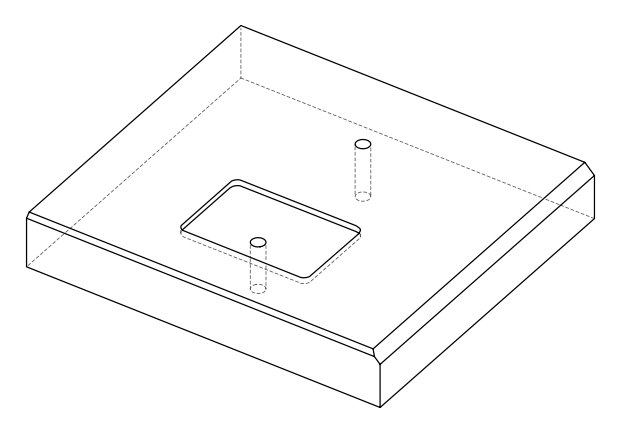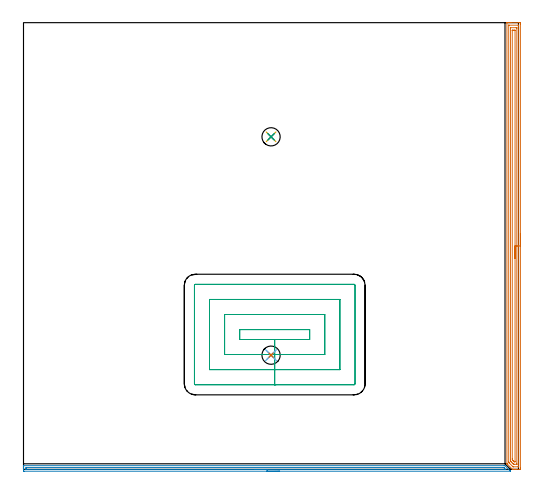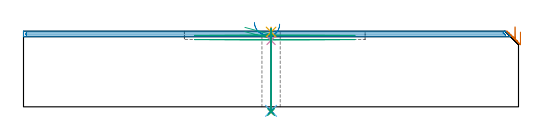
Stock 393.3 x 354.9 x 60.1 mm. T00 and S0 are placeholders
(PLAN: 9 operations, 6 tool changes, 23.7 min)
(1 AREA_MILL | FG_CHAMFER_SURFACE | UGT0205_001 | 11.57 min | 20313 mm3)
(2 AREA_MILL_1 | FG_CHAMFER_SURFACE_1 | UGT0205_001 | 6.33 min | 3723 mm3)
(3 MILL_RECTANGULAR_POCKET | POCKET_RECTANGULAR_STRAIGHT | UGT0201_010 | Follow Part, ap 4, ae 75% | 4.68 min | 91726 mm3)
(4 SPOT_DRILL | STEP1HOLE | NXT0321_9005460120000 | 0.03 min | 20 mm3)
(5 SPOT_DRILL_1 | STEP1HOLE_1 | NXT0321_9005460120000 | 0.03 min | 3 mm3)
(6 DRILL_THROUGH_HOLE_INTO_CENTER | STEP1HOLE | NXT0301_065 | 0.24 min | 3675 mm3)
(7 DRILL_TO_ENLARGE_THROUGH_HOLE | STEP1HOLE | NXT0301_106 | 0.24 min | 5128 mm3)
(8 DRILL_THROUGH_HOLE_INTO_CENTER_1 | STEP1HOLE_1 | NXT0301_065 | 0.26 min | 4125 mm3)
(9 DRILL_TO_ENLARGE_THROUGH_HOLE_1 | STEP1HOLE_1 | NXT0301_106 | 0.27 min | 5770 mm3)
(TOOL UGT0205_001 | Chamfer Mill 20 x 3 x 45 deg. | D20 FL50 Z2)
(TOOL UGT0201_010 | End Mill 16 mm | D16 FL22 Z2)
(TOOL NXT0321_9005460120000 | NC Spot Drill, 142deg, 12mm, Carbide, Uncoated | D12 PA142 FL30 Z2)
(TOOL NXT0301_065 | Carbide Drill 9.4mm [860.1-0940-075A1-MM 2214] | D9.4 PA140 FL98 Z2)
(TOOL NXT0301_106 | Carbide Drill 14.5mm [860.1-1450-073A1-MM 2214] | D14.5 PA140 FL83 Z2)
(OP 1 AREA_MILL)
G17 G21 G94 G90
T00 M6
G54
G17 G0 G90 X394.8 Y187.45 S1061 M3
G43 Z70.1 H0
Z59.4
G94 G1 Y187.412 Z58.528 F250.
Y187.298 Z57.664
Y187.109 Z56.812
Y186.847 Z55.98
Y186.513 Z55.174
Y186.11 Z54.4
Y185.642 Z53.664
Y185.11 Z52.972
Y184.521 Z52.329
Y183.878 Z51.74
Y183.186 Z51.208
Y182.45 Z50.74
Y181.676 Z50.337
Y180.87 Z50.003
Y180.038 Z49.741
Y179.187 Z49.552
Y178.322 Z49.438
Y177.45 Z49.4
Y1.015
X394.799 Y0.615 Z49.401
X394.795 Y0.127 Z49.403
X394.791 Y0.009 Z49.405
X394.312 Y0. Z49.884
X391.66 Z52.534
X391.109 Z53.088
X390.776 Z53.42
X390.225 Z53.971
X389.892 Z54.303
X389.226 Z54.973
X388.566 Z55.633
X388.511 Y0.001 Z55.689
X388.496 Y0.003 Z55.702
X384.759 Y3.741 Z59.439
X384.588 Y3.91 Z59.607
X384.42 Y4.078 Z59.777
X384.312 Y4.187 Z59.886
X384.126 Y4.377 Z60.069
X384.104 Y4.405 Z60.089
X384.1 Y4.634 Z60.1
Y354.732
X384.103 Y354.891 Z60.088
X384.116 Y354.893 Z60.075
X384.467 Y354.9 Z59.732
X384.807 Z59.393
X385.472 Z58.723
X386.688 Z57.508
X387.24 Z56.954
X393.704 Z50.493
X394.312 Y354.896 Z49.885
X394.792 Y354.891 Z49.406
X394.795 Y354.773 Z49.403
X394.799 Y354.285 Z49.401
X394.8 Y353.793 Z49.4
Y177.45
X393.386 Z50.814
X393.385 Y2.188 Z50.815
X393.384 Y2.082 Z50.816
X393.382 Y2.03 Z50.818
X393.38 Y2.012 Z50.82
X393.337 Y2.009 Z50.863
X392.94 Y2.001 Z51.26
X389.404 Z54.796
X389.008 Y2.008 Z55.192
X388.953 Y2.01 Z55.247
X388.897 Y2.061 Z55.303
X388.781 Y2.172 Z55.419
X388.549 Y2.401 Z55.651
X385.87 Y5.08 Z58.33
X385.707 Y5.248 Z58.493
X385.577 Y5.385 Z58.623
X385.521 Y5.457 Z58.679
X385.514 Y5.973 Z58.686
X385.515 Y352.712 Z58.685
X385.516 Y352.818 Z58.684
X385.518 Y352.87 Z58.682
X385.52 Y352.888 Z58.68
X385.563 Y352.891 Z58.637
X385.96 Y352.899 Z58.24
X393.032 Z51.168
X393.267 Y352.894 Z50.933
X393.377 Y352.89 Z50.823
X393.385 Y352.543 Z50.815
Y352.499
X393.386 Y177.45 Z50.814
X391.972 Z52.228
X391.971 Y4.766 Z52.229
X391.969 Y4.187 Z52.231
X391.966 Y4.031 Z52.234
X391.965 Y4.017 Z52.235
X391.955 Y4.01 Z52.245
X391.907 Y4.005 Z52.293
X391.844 Y4.001 Z52.356
X390.077 Z54.123
X389.892 Y4.004 Z54.308
X389.707 Y4.01 Z54.493
X389.386 Y4.026 Z54.814
X389.215 Y4.187 Z54.985
X389.008 Y4.392 Z55.192
X388.319 Y5.08 Z55.881
X387.426 Y5.973 Z56.774
X387.24 Y6.16 Z56.96
X387.066 Y6.337 Z57.134
X386.979 Y6.428 Z57.221
X386.939 Y6.472 Z57.261
X386.935 Y6.552 Z57.265
X386.931 Y6.866 Z57.269
X386.929 Y7.18 Z57.271
Y350.134
X386.931 Y350.713 Z57.269
X386.934 Y350.869 Z57.266
X386.935 Y350.883 Z57.265
X386.946 Y350.89 Z57.254
X386.993 Y350.895 Z57.207
X387.056 Y350.899 Z57.144
X391.475 Y350.9 Z52.725
X391.66 Y350.898 Z52.54
X391.845 Y350.894 Z52.355
X391.962 Y350.89 Z52.238
X391.966 Y350.817 Z52.234
X391.968 Y350.713 Z52.232
X391.971 Y350.399 Z52.229
X391.972 Y177.45 Z52.228
X390.557 Z53.643
Y6.195
X390.555 Y6.098 Z53.645
X390.553 Y6.04 Z53.647
X390.551 Y6.014 Z53.649
X390.534 Y6.01 Z53.666
X390.321 Y6.006 Z53.879
X389.892 Y6.005 Z54.308
X389.857 Y6.009 Z54.343
X389.008 Y6.841 Z55.192
X388.983 Y6.866 Z55.217
X388.35 Y7.531 Z55.85
X388.343 Y8.653 Z55.857
Y348.705
X388.345 Y348.802 Z55.855
X388.347 Y348.86 Z55.853
X388.349 Y348.886 Z55.851
X388.366 Y348.89 Z55.834
X388.579 Y348.895 Z55.621
X389.008 Y348.9 Z55.192
X389.035 Z55.165
X389.919 Z54.281
X390.327 Y348.896 Z53.873
X390.53 Y348.892 Z53.67
X390.55 Y348.89 Z53.65
X390.553 Y348.876 Z53.648
X390.555 Y348.838 Z53.645
X390.557 Y348.785 Z53.643
Y177.45
Y176.578 Z53.681
Y175.714 Z53.795
Y174.862 Z53.983
Y174.03 Z54.246
Y173.224 Z54.58
Y172.45 Z54.982
Y171.714 Z55.451
Y171.022 Z55.982
Y170.379 Z56.572
Y169.79 Z57.215
Y169.259 Z57.907
Y168.79 Z58.643
Y168.387 Z59.417
Y168.053 Z60.222
Y167.791 Z61.054
Y167.602 Z61.906
Y167.488 Z62.771
Y167.45 Z63.643
G0 Z70.1
M5
M2
(OP 2 AREA_MILL_1)
G17 G21 G94 G90
T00 M6
G54
G17 G0 G90 X203.5 Y-1.5 S1061 M3
G43 Z70.1 H0
Z65.7
G94 G1 X203.462 Z64.828 F250.
X203.348 Z63.963
X203.159 Z63.112
X202.897 Z62.28
X202.563 Z61.474
X202.16 Z60.7
X201.692 Z59.964
X201.16 Z59.272
X200.571 Z58.629
X199.928 Z58.04
X199.236 Z57.508
X198.5 Z57.04
X197.726 Z56.637
X196.92 Z56.303
X196.088 Z56.041
X195.236 Z55.852
X194.372 Z55.738
X193.5 Z55.7
X0.613
X0.173 Y-1.495 Z55.702
X0.01 Y-1.491 Z55.705
X0. Y-1.061 Z56.134
Y-0.785 Z56.41
Y-0.181 Z57.014
Y0.372 Z57.568
Y0.7 Z57.896
Y1.252 Z58.448
Y1.581 Z58.775
Y2.238 Z59.437
Y2.573 Z59.772
X0.003 Y2.9 Z60.091
X0.004 Y2.901 Z60.092
X0.167 Y2.9 Z60.1
X381.922
X382.607 Y2.894 Z60.092
X386.562 Y-1.061 Z56.136
X386.942 Y-1.441 Z55.758
X386.982 Y-1.483 Z55.716
X386.985 Y-1.495 Z55.704
X386.982 Y-1.5 Z55.7
X193.5
Y-0.086 Z57.114
X2.399 Y-0.085 Z57.115
X2.301 Y-0.084 Z57.116
X2.038 Y-0.079 Z57.121
X2.01 Y0.007 Z57.207
X2.004 Y0.209 Z57.409
X2.002 Y0.7 Z57.9
X2.003 Y1.091 Z58.291
X2.011 Y1.479 Z58.679
X2.399 Y1.484 Z58.684
X2.496 Y1.485 Z58.685
X381.029
X381.126
X381.522 Y1.479 Z58.679
X381.574 Y1.464 Z58.664
X381.654 Y1.389 Z58.589
X381.775 Y1.273 Z58.473
X381.922 Y1.128 Z58.328
X383.039 Y0.01 Z57.21
X383.072 Y-0.025 Z57.175
X383.103 Y-0.063 Z57.137
X383.114 Y-0.079 Z57.121
X382.719 Y-0.086 Z57.114
X193.5
X192.628 Z57.152
X191.764 Z57.266
X190.912 Z57.455
X190.08 Z57.717
X189.274 Z58.051
X188.5 Z58.454
X187.764 Z58.923
X187.072 Z59.454
X186.429 Z60.043
X185.84 Z60.686
X185.308 Z61.378
X184.84 Z62.114
X184.437 Z62.888
X184.103 Z63.694
X183.841 Z64.526
X183.652 Z65.378
X183.538 Z66.243
X183.5 Z67.114
G0 Z70.1
M5
M2
(OP 3 MILL_RECTANGULAR_POCKET)
G17 G21 G94 G90
T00 M6
G54
G17 G0 G90 X175.902 Y103.2 S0 M3
G43 Z70.1 H0
Z63.1
G94 G1 X199.6 Z56.75 F250.
X227.4 F500.
Y111.
X171.8
Y103.2
X199.6
Y91.2
X239.4
Y123.
X159.8
Y91.2
X199.6
Y79.2
X251.4
Y135.
X147.8
Y79.2
X199.6
Y67.2
X262.6
G3 X263.4 Y68. R0.8
G1 Y146.2
G3 X262.6 Y147. R0.8
G1 X136.6
G3 X135.8 Y146.2 R0.8
G1 Y68.
G3 X136.6 Y67.2 R0.8
G1 X199.6
X200.6
G0 X175.902 Y103.2 Z59.75
G1 X199.6 Z53.4 F250.
X227.4 F500.
Y111.
X171.8
Y103.2
X199.6
Y91.2
X239.4
Y123.
X159.8
Y91.2
X199.6
Y79.2
X251.4
Y135.
X147.8
Y79.2
X199.6
Y67.2
X262.6
G3 X263.4 Y68. R0.8
G1 Y146.2
G3 X262.6 Y147. R0.8
G1 X136.6
G3 X135.8 Y146.2 R0.8
G1 Y68.
G3 X136.6 Y67.2 R0.8
G1 X199.6
X200.6
G0 Z70.1
M5
M2
(OP 4 SPOT_DRILL)
G17 G21 G94 G90
T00 M6
G54
G17 G0 G90 X196.7 Y90.7 S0 M3
G43 Z70.1 H0
G94 G81 G98 Z52.772 F250. R56.4
G80
M5
M2
(OP 5 SPOT_DRILL_1)
G17 G21 G94 G90
T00 M6
G54
G17 G0 G90 X196.7 Y264.2 S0 M3
G43 Z70.1 H0
G94 G81 G98 Z59.472 F250. R63.1
G80
M5
M2
(OP 6 DRILL_THROUGH_HOLE_INTO_CENTER)
G17 G21 G94 G90
T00 M6
G54
G17 G0 G90 X196.7 Y90.7 S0 M3
G43 Z70.1 H1
G94 G73 G98 Z-3.211 F250. Q8.087 R55.4
G80
M5
M2
(OP 7 DRILL_TO_ENLARGE_THROUGH_HOLE)
G17 G21 G94 G90
T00 M6
G54
G17 G0 G90 X196.7 Y90.7 S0 M3
G43 Z70.1 H1
G94 G73 G98 Z-4.139 F250. Q14.385 R55.4
G80
M5
M2
(OP 8 DRILL_THROUGH_HOLE_INTO_CENTER_1)
G17 G21 G94 G90
T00 M6
G54
G17 G0 G90 X196.7 Y264.2 S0 M3
G43 Z70.1 H1
G94 G73 G98 Z-3.211 F250. Q9.044 R62.1
G80
M5
M2
(OP 9 DRILL_TO_ENLARGE_THROUGH_HOLE_1)
G17 G21 G94 G90
T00 M6
G54
G17 G0 G90 X196.7 Y264.2 S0 M3
G43 Z70.1 H1
G94 G73 G98 Z-4.139 F250. Q12.848 R62.1
G80
M5
M2
